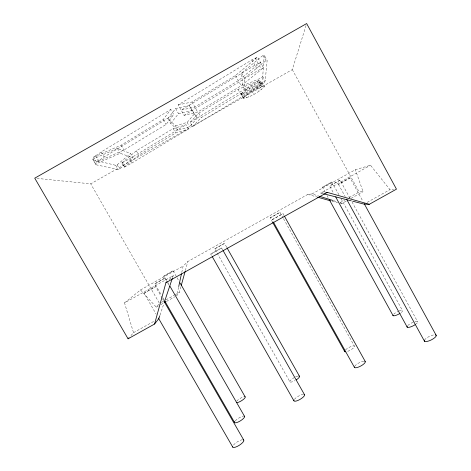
<?xml version="1.0" encoding="UTF-8"?>
<svg xmlns="http://www.w3.org/2000/svg" width="471" height="471" viewBox="0 0 471 471"><rect width="100%" height="100%" fill="white"/><g stroke="black" fill="none" stroke-linecap="round" stroke-linejoin="round"><path stroke-width="0.35" stroke-dasharray="2.35 1.77" d="M242.63 85.799L261.9 77.674L262.724 76.414L264.225 55.172L263.024 55.337L241.635 73.07L242.63 85.799L245.155 90.373L264.361 82.142L265.202 80.918L267.134 60.471L264.225 55.172M163.767 276.165L173.098 270.831L163.767 276.165L166.328 280.634M325.284 192.409L322.47 187.211L331.908 181.983L338.961 194.835M178.562 287.263L176.737 295.723L179.316 292.426L180.87 286.815M181.753 272.456L183.119 266.109L187.852 261.546L307.816 194.388L312.026 193.958L319.032 196.142M185.333 270.672L187.852 261.546M154.912 283.83L165.215 277.925L154.912 283.83L161.5 295.288M36.932 178.385L90.726 183.843L292.285 69.614L306.433 24.251M160.022 315.087L163.961 303.324M172.533 277.719L173.228 275.647L124.521 302.9L133.523 332.679L130.343 336.253M241.064 94.017C246.027 88.071 253.763 84.544 260.887 81.742L262.223 82.019L264.584 86.317C259.091 92.11 251.52 96.349 243.837 98.58L241.064 94.017L243.837 98.58M162.159 298.061L155.577 286.609L144.079 293.209L156.172 314.204M243.436 98.304C248.5 92.451 256.171 88.937 263.277 86.075L264.584 86.317M241.476 94.312C249.188 92.181 256.819 87.9 262.223 82.019M144.079 293.209L155.577 286.609M93.688 157.096L121.188 145.133L163.237 119.516L170.832 109.419L173.752 114.618L166.039 124.485L123.967 150.013L96.555 162.101L93.688 157.096L101.259 151.945L170.832 109.419M167.941 118.527L175.648 108.524L189.295 105.539L197.155 118.162L189.577 126.734L177.932 130.29L170.702 123.437L167.941 118.527L175.424 125.828L177.932 130.29M284.09 215.571L283.018 213.64L272.108 219.745L273.186 221.67M170.702 123.437L178.527 113.652L192.062 110.491L197.155 118.162M175.424 125.828L187.14 122.389L194.623 113.641M283.195 218.102L279.986 212.339L270.136 217.855L272.285 221.711M124.521 302.9L140.529 289.948L156.26 307.157L159.539 303.477L90.726 183.843M272.108 219.745L283.018 213.64M190.113 122.289L198.75 113.14L238.073 89.402L259.427 80.235L261.864 84.662L259.639 86.24L192.515 126.575L190.113 122.289L259.427 80.235M270.136 217.855L279.986 212.339M192.515 126.575L201.241 117.597L240.581 93.935L261.864 84.662M169.065 279.656L173.228 275.647M221.623 247.993L210.784 254.057L221.511 247.981L222.706 249.913M93.164 159.857L115.666 165.297L117.138 164.815L130.555 153.499L133.034 157.856L119.54 169.024L118.08 169.519L95.978 164.762L92.805 159.086L117.444 148.442L130.555 153.499M121.777 163.025L136.337 150.82L173.169 128.583L186.039 124.744L188.441 129.025L131.968 162.96L124.161 167.199L121.777 163.025L129.59 158.786L186.039 124.744M178.221 104.903L191.991 102.001L235.506 75.495L257.555 57.103L263.448 67.824L241.17 85.734L197.614 112.057L184.061 115.324L178.221 104.903L251.95 59.835L257.555 57.103M226.669 247.234L224.502 243.395L214.705 248.882L289.859 381.722A5.546 1.484 -30.1 0 0 295.07 380.568M124.161 167.199L138.798 155.153L175.654 132.987L188.441 129.025M245.155 90.373L244.443 78.157L265.944 60.653L267.134 60.471M214.705 248.882L224.502 243.395M350.124 177.932L338.472 184.367L350.071 177.879L362.835 201.176M96.555 162.101L104.144 156.984L173.752 114.618M349.924 198.132L340.068 180.14L329.653 185.968L333.55 193.063M184.061 115.324L257.873 70.591L263.448 67.824M140.529 289.948L183.119 266.109M312.026 193.958L355.375 169.69L370.53 165.244L389.976 189.648L393.573 189.371M322.953 193.599L320.828 193.051L370.53 165.244M161.453 302.406L163.366 301.334M165.922 299.909L174.217 295.282M174.853 294.923L179.316 292.426M340.274 202.536L344.684 200.075M349.088 197.614L359.161 191.985L363.041 191.691L355.375 169.69M156.26 307.157L158.179 306.085M160.741 304.655L163.937 302.871M166.499 301.44L174.818 296.795M340.274 203.284L342.164 203.348L346.591 200.876M351.019 198.403L363.041 191.691M133.523 332.679L155.065 320.663M367.186 202.353L389.976 189.648M92.805 159.086L95.642 164.032L120.199 153.275L133.034 157.856M340.068 180.14L329.653 185.968M322.458 187.275L331.908 181.983M320.828 193.051L324.437 192.686M307.816 194.388L316.83 196.943M332.084 201.27L337.63 202.842M333.751 200.728L337.254 201.818M340.062 202.695L342.164 203.348M95.654 155.53L98.533 160.552M165.215 277.925L168.871 284.301M167.794 283.183L168.889 285.102M162.96 297.837L164.426 300.386M162.524 298.696L163.625 300.61M117.138 164.815L119.54 169.024M115.666 165.297L118.08 169.519M173.098 270.831L176.737 277.189M177.102 277.825L178.915 281.01M101.259 151.945L104.144 156.984M129.59 158.786L131.968 162.96M121.188 145.133L123.967 150.013M117.444 148.442L120.199 153.275M122.378 162.695L124.762 166.869M210.784 254.057L211.508 255.335M136.337 150.82L138.798 155.153M173.169 128.583L175.654 132.987M163.237 119.516L166.039 124.485M189.295 105.539L192.062 110.491M187.14 122.389L189.577 126.734M175.648 108.524L178.527 113.652M198.75 113.14L201.241 117.597M191.991 102.001L197.614 112.057M283.548 218.744L354.439 346.156M244.255 93.641L246.598 97.874M242.4 92.222L244.79 96.549M241.376 93.305L243.76 97.615M238.073 89.402L240.581 93.935M257.207 81.83L261.358 89.508M256.842 86.823L259.174 91.05M254.428 84.421L256.836 88.789M251.638 85.928L254.052 90.297M251.638 90.043L253.963 94.253M241.635 73.07L244.443 78.157M248.853 87.577L251.267 91.951M246.268 89.26L248.676 93.617M246.433 92.728L248.765 96.949M235.506 75.495L241.17 85.734M263.024 55.337L265.944 60.653M341.081 198.691L402.452 310.501A5.375 1.354 -27.2 0 1 401.157 312.573M255.276 58.074L261.181 68.819M262.724 76.414L265.202 80.918M327.051 195.618L328.11 197.543M261.9 77.674L264.361 82.142M251.95 59.835L257.873 70.591M261.811 82.784L264.166 87.058M260.887 81.742L263.277 86.075M258.703 80.753L261.134 85.174M259.221 82.248L261.617 86.605M352.037 201.988L417.742 321.911M338.472 184.367L345.172 196.584M292.285 69.614L359.161 191.985M95.642 164.032L95.978 164.762M235.276 420.891A5.87 1.607 -31.8 0 1 243.213 416.14M233.492 445.042A6.541 1.972 -32.5 0 1 243.166 439.731M294.381 399.384A6.129 1.807 -30.3 0 1 303.607 394.315M345.561 349.847A5.564 1.495 -28.5 0 1 352.455 346.061A5.564 1.495 -28.5 0 1 353.58 347.851A5.564 1.495 -28.5 0 1 346.685 351.637M424.442 340.197A6.6 2.014 -26.1 0 1 434.309 334.781M354.698 366.232A6.152 1.819 -28.4 0 1 363.983 361.122M236.742 401.074A5.328 1.336 -31.3 0 1 243.96 396.776M289.859 381.734A5.546 1.484 -30.1 0 1 294.346 377.565M295.6 376.93A5.546 1.484 -30.1 0 1 297.855 376.123M415.004 321.605A5.923 1.637 -26.7 0 1 416.223 323.901M407.768 325.585A5.923 1.637 -26.7 0 1 413.721 322.017M399.084 311.019A5.375 1.354 -27.2 0 1 402.458 310.507M393.656 314.251A5.375 1.354 -27.2 0 1 397.848 311.543M260.498 62.466L238.338 80.618L194.8 107.035L181.141 110.12L254.911 65.216L260.498 62.466"/><path stroke-width="0.71" d="M178.715 286.556L181.447 273.863M352.691 201.217L364.024 204.12L369.282 204.308L396.458 189.154L306.65 23.55L34.748 178.168L128.071 338.802L154.576 324.024L165.945 282.659L166.981 281.658M181.258 285.408L185.138 271.373M159.793 315.776L158.868 318.543L154.576 324.024M164.196 302.629L172.298 278.414M128.071 338.802L128.977 337.784M165.945 282.659L327.321 192.392L369.282 204.308M164.579 302.512L165.857 301.799M325.879 192.539L327.321 192.392M323.659 193.781L351.278 200.858M317.525 197.143L330.695 200.876M319.732 196.36L333.05 200.511M158.374 318.019L232.798 447.167M169.966 286.215L244.484 416.27M164.791 301.022L234.664 422.64M163.99 301.246L243.707 439.985M180.01 282.918L245.126 396.823M212.233 256.607L293.857 400.703M227.028 247.87L299.55 376.382M223.066 250.548L304.566 394.816M273.545 222.312L354.457 367.398M272.644 222.353L344.69 351.525M284.449 216.213L365.231 361.475M335.676 196.931L407.238 327.198M329.17 199.469L393.097 315.658M364.242 203.755L436.252 335.476M346.579 199.156L424.524 341.304M243.996 416.093A5.87 1.607 -31.8 0 1 240.139 421.009A5.87 1.607 -31.8 0 1 234.741 421.633M243.166 439.731A6.541 1.972 -32.5 0 1 239.592 445.083A6.541 1.972 -32.5 0 1 232.65 446.649M304.26 394.451A6.129 1.807 -30.3 0 1 299.662 399.608A6.129 1.807 -30.3 0 1 293.939 400.126M345.738 351.802A5.564 1.495 -28.5 0 1 344.654 351.101M435.31 334.787A6.6 2.014 -26.1 0 1 431.265 339.932A6.6 2.014 -26.1 0 1 424.442 340.197M364.772 361.186A6.152 1.819 -28.4 0 1 360.857 365.979A6.152 1.819 -28.4 0 1 354.392 366.897M244.679 396.7A5.328 1.336 -31.3 0 1 242.889 399.802A5.328 1.336 -31.3 0 1 236.619 402.681M298.702 376.005A5.546 1.484 -30.1 0 1 296.318 379.82M415.122 324.702A5.923 1.637 -26.7 0 1 409.175 327.298A5.923 1.637 -26.7 0 1 407.244 326.262M400.138 313.292A5.375 1.354 -27.2 0 1 395.299 315.552A5.375 1.354 -27.2 0 1 392.961 315.329"/></g></svg>
